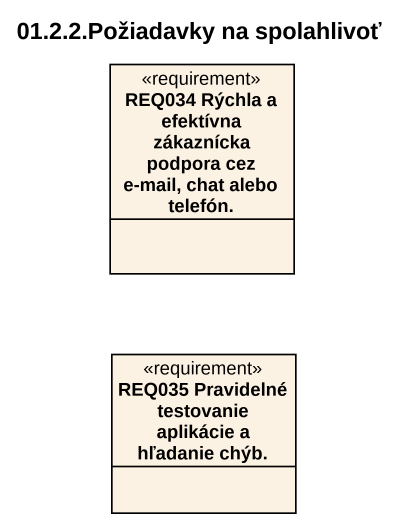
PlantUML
@startuml
title 01.2.2.Požiadavky na spolahlivoť
hide circle
hide empty members
class "REQ034 Rýchla a efektívna zákaznícka podpora cez e-mail, chat alebo telefón." as REQ034_Rýchla_a_efektívna <<requirement>>
class "REQ035 Pravidelné testovanie aplikácie a hľadanie chýb." as REQ035_Pravidelné <<requirement>>
@enduml
